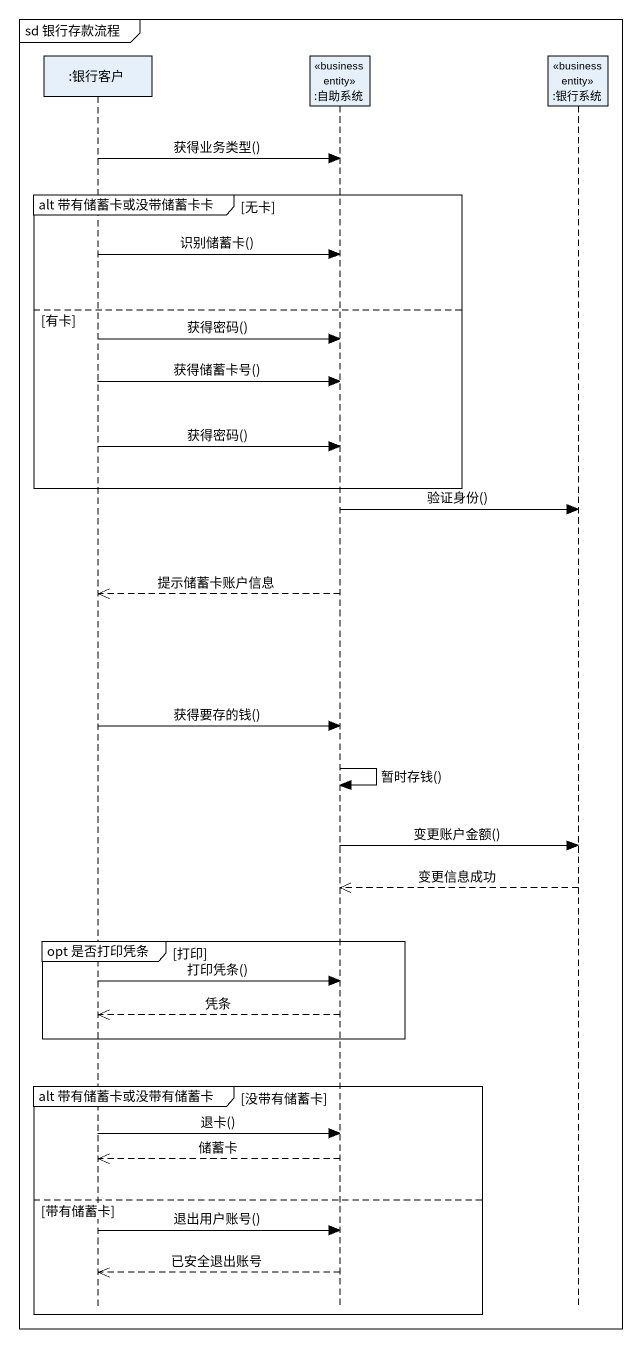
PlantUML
@startuml
mainframe sd 银行存款流程
hide footbox
participant ":银行客户" as 银行客户
participant ":自助系统" as 自助系统 <<business entity>>
participant ":银行系统" as 银行系统 <<business entity>>

银行客户 -> 自助系统 : 获得业务类型()
group alt 带有储蓄卡或没带储蓄卡卡 [无卡]
  银行客户 -> 自助系统 : 识别储蓄卡()
else 有卡
  银行客户 -> 自助系统 : 获得密码()
  银行客户 -> 自助系统 : 获得储蓄卡号()
  银行客户 -> 自助系统 : 获得密码()
end
自助系统 -> 银行系统 : 验证身份()
自助系统 -->> 银行客户 : 提示储蓄卡账户信息
银行客户 -> 自助系统 : 获得要存的钱()
自助系统 -> 自助系统 : 暂时存钱()
自助系统 -> 银行系统 : 变更账户金额()
银行系统 -->> 自助系统 : 变更信息成功
group opt 是否打印凭条 [打印]
  银行客户 -> 自助系统 : 打印凭条()
  自助系统 -->> 银行客户 : 凭条
end
group alt 带有储蓄卡或没带有储蓄卡 [没带有储蓄卡]
  银行客户 -> 自助系统 : 退卡()
  自助系统 -->> 银行客户 : 储蓄卡
else 带有储蓄卡
  银行客户 -> 自助系统 : 退出用户账号()
  自助系统 -->> 银行客户 : 已安全退出账号
end
@enduml
